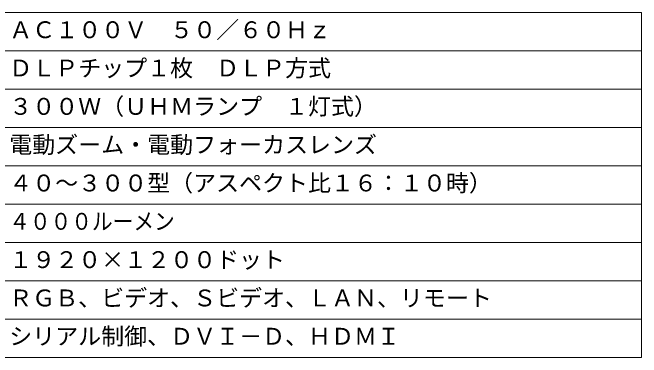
# Model space of a CAD drawing. Units: millimetres, scale not verified. Extents: x -62 to 63, y -57 to 57.
# Drawn here: x -19.6 to 62.5, y -56.5 to -11.5 of the extents above; entities that cross this region are included whole.
import ezdxf
from ezdxf.enums import TextEntityAlignment as Align

# ---------------------------------------------------------------- set-up
doc = ezdxf.new("R2010")
doc.units = ezdxf.units.MM
doc.header["$LTSCALE"] = 0.125
doc.layers.add('0-1_WAKU', color=1, linetype='Continuous', lineweight=18)
doc.layers.add('0-2_MOJI1', color=7, linetype='Continuous')
doc.styles.add('ＭＳ ゴシック', font='')
doc.styles.get('ＭＳ ゴシック').set_extended_font_data('MS Gothic')

msp = doc.modelspace()

# ---------------------------------------------------------------- linework, layer by layer
at = {"layer": '0-1_WAKU', "color": 4}
for p, q in [((62.5034, -11.509), (-62.4966, -11.509)), ((62.5034, -56.509), (62.5034, -11.509)), ((-62.4966, -56.509), (62.5034, -56.509))]:
    msp.add_line(p, q, dxfattribs=at)
at = {"layer": '0-1_WAKU'}
for p, q in [((-62.4966, -16.509), (62.5034, -16.509)), ((-62.4966, -21.509), (62.5034, -21.509)), ((-62.4966, -26.509), (62.5034, -26.509)), ((-62.4966, -31.509), (62.5034, -31.509)), ((-62.4966, -36.509), (62.5034, -36.509)), ((-62.4966, -41.509), (62.5034, -41.509)), ((-62.4966, -46.509), (62.5034, -46.509)), ((-62.4966, -51.509), (62.5034, -51.509))]:
    msp.add_line(p, q, dxfattribs=at)

# ---------------------------------------------------------------- texts
at = {"layer": '0-2_MOJI1', "style": 'ＭＳ ゴシック'}
for s, p in [('ＡＣ１００Ｖ\u3000５０／６０Ｈｚ', (-19.9966, -15.509)), ('ＤＬＰチップ１枚\u3000ＤＬＰ方式', (-19.9966, -20.509)), ('３００Ｗ（ＵＨＭランプ\u3000１灯式）\u3000', (-19.9966, -25.509)), ('電動ズーム・電動フォーカスレンズ', (-19.9966, -30.509)), ('４０～３００型（アスペクト比１６：１０時）', (-19.9966, -35.509)), ('１９２０×１２００ドット', (-19.9966, -45.509)), ('ＲＧＢ、ビデオ、Ｓビデオ、ＬＡＮ、リモート', (-19.9966, -50.509)), ('シリアル制御、ＤＶＩ－Ｄ、ＨＤＭＩ', (-19.9966, -55.509))]:
    msp.add_text(s, height=2.199, dxfattribs=at).set_placement(p, align=Align.BOTTOM_LEFT)
at = {"layer": '0-2_MOJI1', "style": 'ＭＳ ゴシック', "width": 0.9}
msp.add_text('４０００ルーメン', height=2.199, dxfattribs=at).set_placement((-19.9966, -40.509), align=Align.BOTTOM_LEFT)

doc.saveas('drawing.dxf')
